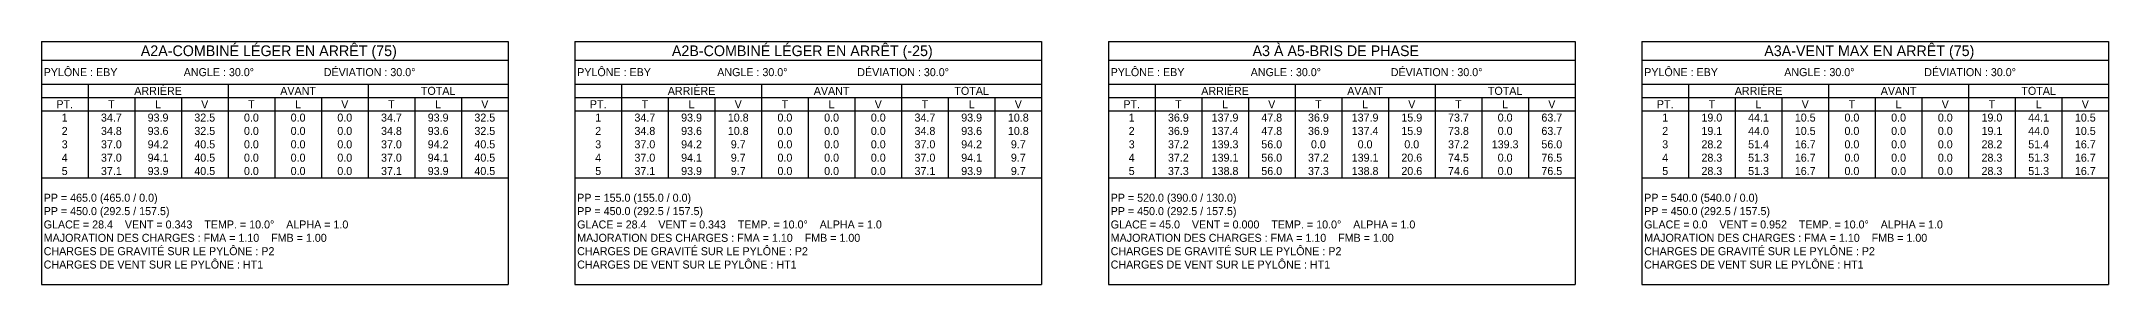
# Model space of a CAD drawing. Header units: metres. Extents: x 0 to 12350, y -182 to 0.
# Drawn here: x 9200 to 10750, y -182 to 0 of the extents above; entities that cross this region are included whole.
import ezdxf
from ezdxf.enums import TextEntityAlignment as Align

# ---------------------------------------------------------------- set-up
doc = ezdxf.new("R2010")
doc.units = ezdxf.units.M

msp = doc.modelspace()

# ---------------------------------------------------------------- linework, layer by layer
at = {"color": 6}
for p, q in [((9200, 0), (9550, 0)), ((9200, 0), (9200, -182)), ((9550, 0), (9550, -182)), ((9600, 0), (9950, 0)), ((9600, 0), (9600, -182)), ((9950, 0), (9950, -182)), ((10000, 0), (10350, 0)), ((10000, 0), (10000, -182)), ((10350, 0), (10350, -182)), ((10400, 0), (10750, 0)), ((10400, 0), (10400, -182)), ((10750, 0), (10750, -182)), ((9200, -14), (9550, -14)), ((9600, -14), (9950, -14)), ((10000, -14), (10350, -14)), ((10400, -14), (10750, -14)), ((9200, -32), (9550, -32)), ((9600, -32), (9950, -32)), ((10000, -32), (10350, -32)), ((10400, -32), (10750, -32)), ((9200, -52), (9550, -52)), ((9600, -52), (9950, -52)), ((10000, -52), (10350, -52)), ((10400, -52), (10750, -52)), ((9200, -102), (9550, -102)), ((9600, -102), (9950, -102)), ((10000, -102), (10350, -102)), ((10400, -102), (10750, -102)), ((9200, -182), (9550, -182)), ((9600, -182), (9950, -182)), ((10000, -182), (10350, -182)), ((10400, -182), (10750, -182))]:
    msp.add_line(p, q, dxfattribs=at)
at = {"color": 4}
for p, q in [((9200, -42), (9550, -42)), ((9235, -32), (9235, -102)), ((9270, -42), (9270, -102)), ((9305, -42), (9305, -102)), ((9340, -32), (9340, -102)), ((9375, -42), (9375, -102)), ((9410, -42), (9410, -102)), ((9445, -32), (9445, -102)), ((9480, -42), (9480, -102)), ((9515, -42), (9515, -102)), ((9600, -42), (9950, -42)), ((9635, -32), (9635, -102)), ((9670, -42), (9670, -102)), ((9705, -42), (9705, -102)), ((9740, -32), (9740, -102)), ((9775, -42), (9775, -102)), ((9810, -42), (9810, -102)), ((9845, -32), (9845, -102)), ((9880, -42), (9880, -102)), ((9915, -42), (9915, -102)), ((10000, -42), (10350, -42)), ((10035, -32), (10035, -102)), ((10070, -42), (10070, -102)), ((10105, -42), (10105, -102)), ((10140, -32), (10140, -102)), ((10175, -42), (10175, -102)), ((10210, -42), (10210, -102)), ((10245, -32), (10245, -102)), ((10280, -42), (10280, -102)), ((10315, -42), (10315, -102)), ((10400, -42), (10750, -42)), ((10435, -32), (10435, -102)), ((10470, -42), (10470, -102)), ((10505, -42), (10505, -102)), ((10540, -32), (10540, -102)), ((10575, -42), (10575, -102)), ((10610, -42), (10610, -102)), ((10645, -32), (10645, -102)), ((10680, -42), (10680, -102)), ((10715, -42), (10715, -102))]:
    msp.add_line(p, q, dxfattribs=at)

# ---------------------------------------------------------------- texts
for s, height, p in [('A2A-COMBINÉ LÉGER EN ARRÊT (75)   ', 8, (9375, -7)), ('A2B-COMBINÉ LÉGER EN ARRÊT (-25)   ', 8, (9775, -7)), ('A3 À A5-BRIS DE PHASE   ', 8, (10175, -7)), ('A3A-VENT MAX EN ARRÊT (75)   ', 8, (10575, -7)), ('PT.', 6, (9217.5, -47)), ('T', 6, (9252.5, -47)), ('ARRIÈRE', 6, (9287.5, -37)), ('L', 6, (9287.5, -47)), ('V', 6, (9322.5, -47)), ('T', 6, (9357.5, -47)), ('AVANT', 6, (9392.5, -37)), ('L', 6, (9392.5, -47)), ('V', 6, (9427.5, -47)), ('T', 6, (9462.5, -47)), ('TOTAL', 6, (9497.5, -37)), ('L', 6, (9497.5, -47)), ('V', 6, (9532.5, -47)), ('PT.', 6, (9617.5, -47)), ('T', 6, (9652.5, -47)), ('ARRIÈRE', 6, (9687.5, -37)), ('L', 6, (9687.5, -47)), ('V', 6, (9722.5, -47)), ('T', 6, (9757.5, -47)), ('AVANT', 6, (9792.5, -37)), ('L', 6, (9792.5, -47)), ('V', 6, (9827.5, -47)), ('T', 6, (9862.5, -47)), ('TOTAL', 6, (9897.5, -37)), ('L', 6, (9897.5, -47)), ('V', 6, (9932.5, -47)), ('PT.', 6, (10017.5, -47)), ('T', 6, (10052.5, -47)), ('ARRIÈRE', 6, (10087.5, -37)), ('L', 6, (10087.5, -47)), ('V', 6, (10122.5, -47)), ('T', 6, (10157.5, -47)), ('AVANT', 6, (10192.5, -37)), ('L', 6, (10192.5, -47)), ('V', 6, (10227.5, -47)), ('T', 6, (10262.5, -47)), ('TOTAL', 6, (10297.5, -37)), ('L', 6, (10297.5, -47)), ('V', 6, (10332.5, -47)), ('PT.', 6, (10417.5, -47)), ('T', 6, (10452.5, -47)), ('ARRIÈRE', 6, (10487.5, -37)), ('L', 6, (10487.5, -47)), ('V', 6, (10522.5, -47)), ('T', 6, (10557.5, -47)), ('AVANT', 6, (10592.5, -37)), ('L', 6, (10592.5, -47)), ('V', 6, (10627.5, -47)), ('T', 6, (10662.5, -47)), ('TOTAL', 6, (10697.5, -37)), ('L', 6, (10697.5, -47)), ('V', 6, (10732.5, -47)), ('1', 6, (9217.5, -57)), ('34.7', 6, (9252.5, -57)), ('93.9', 6, (9287.5, -57)), ('32.5', 6, (9322.5, -57)), ('0.0', 6, (9357.5, -57)), ('0.0', 6, (9392.5, -57)), ('0.0', 6, (9427.5, -57)), ('34.7', 6, (9462.5, -57)), ('93.9', 6, (9497.5, -57)), ('32.5', 6, (9532.5, -57)), ('1', 6, (9617.5, -57)), ('34.7', 6, (9652.5, -57)), ('93.9', 6, (9687.5, -57)), ('10.8', 6, (9722.5, -57)), ('0.0', 6, (9757.5, -57)), ('0.0', 6, (9792.5, -57)), ('0.0', 6, (9827.5, -57)), ('34.7', 6, (9862.5, -57)), ('93.9', 6, (9897.5, -57)), ('10.8', 6, (9932.5, -57)), ('1', 6, (10017.5, -57)), ('36.9', 6, (10052.5, -57)), ('137.9', 6, (10087.5, -57)), ('47.8', 6, (10122.5, -57)), ('36.9', 6, (10157.5, -57)), ('137.9', 6, (10192.5, -57)), ('15.9', 6, (10227.5, -57)), ('73.7', 6, (10262.5, -57)), ('0.0', 6, (10297.5, -57)), ('63.7', 6, (10332.5, -57)), ('1', 6, (10417.5, -57)), ('19.0', 6, (10452.5, -57)), ('44.1', 6, (10487.5, -57)), ('10.5', 6, (10522.5, -57)), ('0.0', 6, (10557.5, -57)), ('0.0', 6, (10592.5, -57)), ('0.0', 6, (10627.5, -57)), ('19.0', 6, (10662.5, -57)), ('44.1', 6, (10697.5, -57)), ('10.5', 6, (10732.5, -57)), ('3', 6, (9217.5, -77)), ('2', 6, (9217.5, -67)), ('34.8', 6, (9252.5, -67)), ('37.0', 6, (9252.5, -77)), ('93.6', 6, (9287.5, -67)), ('94.2', 6, (9287.5, -77)), ('40.5', 6, (9322.5, -77)), ('32.5', 6, (9322.5, -67)), ('0.0', 6, (9357.5, -67)), ('0.0', 6, (9357.5, -77)), ('0.0', 6, (9392.5, -67)), ('0.0', 6, (9392.5, -77)), ('0.0', 6, (9427.5, -67)), ('0.0', 6, (9427.5, -77)), ('34.8', 6, (9462.5, -67)), ('37.0', 6, (9462.5, -77)), ('93.6', 6, (9497.5, -67)), ('94.2', 6, (9497.5, -77)), ('40.5', 6, (9532.5, -77)), ('32.5', 6, (9532.5, -67)), ('3', 6, (9617.5, -77)), ('2', 6, (9617.5, -67)), ('34.8', 6, (9652.5, -67)), ('37.0', 6, (9652.5, -77)), ('93.6', 6, (9687.5, -67)), ('94.2', 6, (9687.5, -77)), ('10.8', 6, (9722.5, -67)), ('9.7', 6, (9722.5, -77)), ('0.0', 6, (9757.5, -67)), ('0.0', 6, (9757.5, -77)), ('0.0', 6, (9792.5, -67)), ('0.0', 6, (9792.5, -77)), ('0.0', 6, (9827.5, -67)), ('0.0', 6, (9827.5, -77)), ('34.8', 6, (9862.5, -67)), ('37.0', 6, (9862.5, -77)), ('93.6', 6, (9897.5, -67)), ('94.2', 6, (9897.5, -77)), ('10.8', 6, (9932.5, -67)), ('9.7', 6, (9932.5, -77)), ('3', 6, (10017.5, -77)), ('2', 6, (10017.5, -67)), ('36.9', 6, (10052.5, -67)), ('37.2', 6, (10052.5, -77)), ('137.4', 6, (10087.5, -67)), ('139.3', 6, (10087.5, -77)), ('47.8', 6, (10122.5, -67)), ('56.0', 6, (10122.5, -77)), ('36.9', 6, (10157.5, -67)), ('0.0', 6, (10157.5, -77)), ('137.4', 6, (10192.5, -67)), ('0.0', 6, (10192.5, -77)), ('15.9', 6, (10227.5, -67)), ('0.0', 6, (10227.5, -77)), ('37.2', 6, (10262.5, -77)), ('73.8', 6, (10262.5, -67)), ('139.3', 6, (10297.5, -77)), ('0.0', 6, (10297.5, -67)), ('56.0', 6, (10332.5, -77)), ('63.7', 6, (10332.5, -67)), ('3', 6, (10417.5, -77)), ('2', 6, (10417.5, -67)), ('28.2', 6, (10452.5, -77)), ('19.1', 6, (10452.5, -67)), ('44.0', 6, (10487.5, -67)), ('51.4', 6, (10487.5, -77)), ('10.5', 6, (10522.5, -67)), ('16.7', 6, (10522.5, -77)), ('0.0', 6, (10557.5, -67)), ('0.0', 6, (10557.5, -77)), ('0.0', 6, (10592.5, -67)), ('0.0', 6, (10592.5, -77)), ('0.0', 6, (10627.5, -67)), ('0.0', 6, (10627.5, -77)), ('28.2', 6, (10662.5, -77)), ('19.1', 6, (10662.5, -67)), ('44.0', 6, (10697.5, -67)), ('51.4', 6, (10697.5, -77)), ('10.5', 6, (10732.5, -67)), ('16.7', 6, (10732.5, -77)), ('4', 6, (9217.5, -87)), ('37.0', 6, (9252.5, -87)), ('94.1', 6, (9287.5, -87)), ('40.5', 6, (9322.5, -87)), ('0.0', 6, (9357.5, -87)), ('0.0', 6, (9392.5, -87)), ('0.0', 6, (9427.5, -87)), ('37.0', 6, (9462.5, -87)), ('94.1', 6, (9497.5, -87)), ('40.5', 6, (9532.5, -87)), ('4', 6, (9617.5, -87)), ('37.0', 6, (9652.5, -87)), ('94.1', 6, (9687.5, -87)), ('9.7', 6, (9722.5, -87)), ('0.0', 6, (9757.5, -87)), ('0.0', 6, (9792.5, -87)), ('0.0', 6, (9827.5, -87)), ('37.0', 6, (9862.5, -87)), ('94.1', 6, (9897.5, -87)), ('9.7', 6, (9932.5, -87)), ('4', 6, (10017.5, -87)), ('37.2', 6, (10052.5, -87)), ('139.1', 6, (10087.5, -87)), ('56.0', 6, (10122.5, -87)), ('37.2', 6, (10157.5, -87)), ('139.1', 6, (10192.5, -87)), ('20.6', 6, (10227.5, -87)), ('74.5', 6, (10262.5, -87)), ('0.0', 6, (10297.5, -87)), ('76.5', 6, (10332.5, -87)), ('4', 6, (10417.5, -87)), ('28.3', 6, (10452.5, -87)), ('51.3', 6, (10487.5, -87)), ('16.7', 6, (10522.5, -87)), ('0.0', 6, (10557.5, -87)), ('0.0', 6, (10592.5, -87)), ('0.0', 6, (10627.5, -87)), ('28.3', 6, (10662.5, -87)), ('51.3', 6, (10697.5, -87)), ('16.7', 6, (10732.5, -87)), ('5', 6, (9217.5, -97)), ('37.1', 6, (9252.5, -97)), ('93.9', 6, (9287.5, -97)), ('40.5', 6, (9322.5, -97)), ('0.0', 6, (9357.5, -97)), ('0.0', 6, (9392.5, -97)), ('0.0', 6, (9427.5, -97)), ('37.1', 6, (9462.5, -97)), ('93.9', 6, (9497.5, -97)), ('40.5', 6, (9532.5, -97)), ('5', 6, (9617.5, -97)), ('37.1', 6, (9652.5, -97)), ('93.9', 6, (9687.5, -97)), ('9.7', 6, (9722.5, -97)), ('0.0', 6, (9757.5, -97)), ('0.0', 6, (9792.5, -97)), ('0.0', 6, (9827.5, -97)), ('37.1', 6, (9862.5, -97)), ('93.9', 6, (9897.5, -97)), ('9.7', 6, (9932.5, -97)), ('5', 6, (10017.5, -97)), ('37.3', 6, (10052.5, -97)), ('138.8', 6, (10087.5, -97)), ('56.0', 6, (10122.5, -97)), ('37.3', 6, (10157.5, -97)), ('138.8', 6, (10192.5, -97)), ('20.6', 6, (10227.5, -97)), ('74.6', 6, (10262.5, -97)), ('0.0', 6, (10297.5, -97)), ('76.5', 6, (10332.5, -97)), ('5', 6, (10417.5, -97)), ('28.3', 6, (10452.5, -97)), ('51.3', 6, (10487.5, -97)), ('16.7', 6, (10522.5, -97)), ('0.0', 6, (10557.5, -97)), ('0.0', 6, (10592.5, -97)), ('0.0', 6, (10627.5, -97)), ('28.3', 6, (10662.5, -97)), ('51.3', 6, (10697.5, -97)), ('16.7', 6, (10732.5, -97))]:
    msp.add_text(s, height=height).set_placement(p, align=Align.MIDDLE_CENTER)
for s, p in [('PYLÔNE : EBY', (9201.75, -23)), ('ANGLE : 30.0°', (9306.75, -23)), ('DÉVIATION : 30.0°', (9411.75, -23)), ('PYLÔNE : EBY', (9601.75, -23)), ('ANGLE : 30.0°', (9706.75, -23)), ('DÉVIATION : 30.0°', (9811.75, -23)), ('PYLÔNE : EBY', (10001.75, -23)), ('ANGLE : 30.0°', (10106.75, -23)), ('DÉVIATION : 30.0°', (10211.75, -23)), ('PYLÔNE : EBY', (10401.75, -23)), ('ANGLE : 30.0°', (10506.75, -23)), ('DÉVIATION : 30.0°', (10611.75, -23)), ('PP = 465.0 (465.0 / 0.0)', (9201.75, -117)), ('PP = 450.0 (292.5 / 157.5)', (9201.75, -127)), ('PP = 155.0 (155.0 / 0.0)', (9601.75, -117)), ('PP = 450.0 (292.5 / 157.5)', (9601.75, -127)), ('PP = 520.0 (390.0 / 130.0)', (10001.75, -117)), ('PP = 450.0 (292.5 / 157.5)', (10001.75, -127)), ('PP = 540.0 (540.0 / 0.0)', (10401.75, -117)), ('PP = 450.0 (292.5 / 157.5)', (10401.75, -127)), ('GLACE = 28.4    VENT = 0.343    TEMP. = 10.0°    ALPHA = 1.0', (9201.75, -137)), ('GLACE = 28.4    VENT = 0.343    TEMP. = 10.0°    ALPHA = 1.0', (9601.75, -137)), ('GLACE = 45.0    VENT = 0.000    TEMP. = 10.0°    ALPHA = 1.0', (10001.75, -137)), ('GLACE = 0.0    VENT = 0.952    TEMP. = 10.0°    ALPHA = 1.0', (10401.75, -137)), ('CHARGES DE GRAVITÉ SUR LE PYLÔNE : P2', (9201.75, -157)), ('MAJORATION DES CHARGES : FMA = 1.10    FMB = 1.00', (9201.75, -147)), ('CHARGES DE GRAVITÉ SUR LE PYLÔNE : P2', (9601.75, -157)), ('MAJORATION DES CHARGES : FMA = 1.10    FMB = 1.00', (9601.75, -147)), ('CHARGES DE GRAVITÉ SUR LE PYLÔNE : P2', (10001.75, -157)), ('MAJORATION DES CHARGES : FMA = 1.10    FMB = 1.00', (10001.75, -147)), ('CHARGES DE GRAVITÉ SUR LE PYLÔNE : P2', (10401.75, -157)), ('MAJORATION DES CHARGES : FMA = 1.10    FMB = 1.00', (10401.75, -147)), ('CHARGES DE VENT SUR LE PYLÔNE : HT1', (9201.75, -167)), ('CHARGES DE VENT SUR LE PYLÔNE : HT1', (9601.75, -167)), ('CHARGES DE VENT SUR LE PYLÔNE : HT1', (10001.75, -167)), ('CHARGES DE VENT SUR LE PYLÔNE : HT1', (10401.75, -167))]:
    msp.add_text(s, height=6).set_placement(p, align=Align.MIDDLE_LEFT)

doc.saveas('drawing.dxf')
